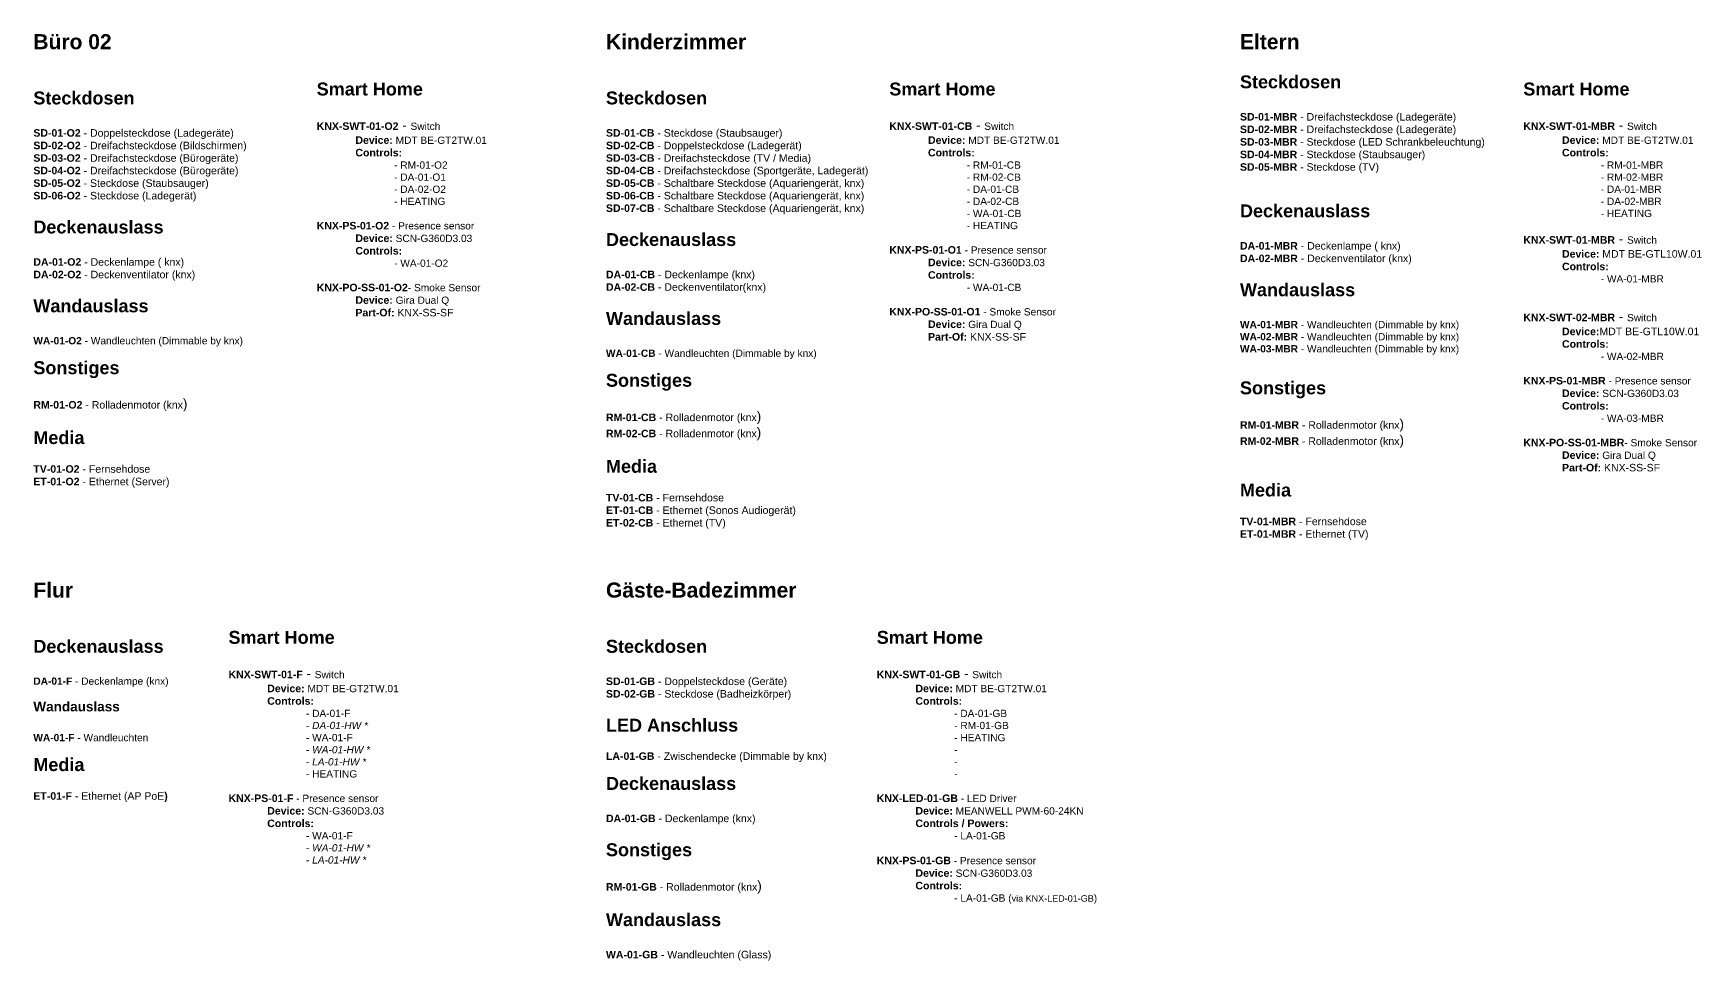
# Model space of a CAD drawing. Header units: millimetres. Extents: x 19292 to 34857, y 6929 to 26369.
# Drawn here: x 19343 to 34857, y 6929 to 15553 of the extents above; entities that cross this region are included whole.
import ezdxf

# ---------------------------------------------------------------- set-up
doc = ezdxf.new("R2010")
doc.units = ezdxf.units.MM
doc.header["$LTSCALE"] = 10
for name, color, linetype in [('06-OF-F-Smart_Schematic', 7, 'Continuous'), ('06-OG-CB-Smart_Schematic', 7, 'Continuous'), ('06-OG-GB-Smart_Schematic', 7, 'Continuous'), ('06-OG-O2-Smart_Schematic', 7, 'Continuous'), ('07-OG-F-Schematic_Description', 7, 'Continuous'), ('07-OG-MBR-Smart_Schematic', 7, 'Continuous'), ('08-OG-CB-Schematic_Description', 7, 'Continuous'), ('08-OG-GB-Schematic_Description', 7, 'Continuous'), ('08-OG-MBR-Schematic_Description', 7, 'Continuous'), ('08-OG-O2-Schematic_Description', 7, 'Continuous')]:
    doc.layers.add(name, color=color, linetype=linetype)
doc.styles.get("Standard").update_dxf_attribs({"font": 'Arial.ttf'})

msp = doc.modelspace()

# ---------------------------------------------------------------- texts
at = {"layer": '06-OF-F-Smart_Schematic', "color": 7, "insert": (21158, 10446), "char_height": 90, "attachment_point": 1}
msp.add_mtext_dynamic_manual_height_columns('{\\fArial|b1|i0|c0|p34;\\H1.55556x;  }\\P\\P\\P{\\fArial|b1|i0|c0|p34;\\H1.33333x;Smart Home\\H0.75x;\\P}\\P{\\fArial|b1|i0|c0|p34;\\H0.77778x;KNX-SWT-01-F} - {\\H0.75x;Switch\\P^I\\fArial|b1|i0|c0|p34;\\H1.03704x;Device:\\fArial|b0|i0|c0|p34;\\H0.96429x; MDT BE-GT2TW.01\\P^I\\fArial|b1|i0|c0|p34;\\H1.03704x;Controls:\\fArial|b0|i0|c0|p34;\\H0.96429x;\\P^I^I- DA-01-F\\P^I^I- \\fArial|b0|i1|c0|p34;DA-01-HW *\\fArial|b0|i0|c0|p34;\\P^I^I- WA-01-F\\P^I^I- \\fArial|b0|i1|c0|p34;WA-01-HW *\\fArial|b0|i0|c0|p34;\\P^I^I- \\fArial|b0|i1|c0|p34;LA-01-HW *\\fArial|b0|i0|c0|p34;\\P^I^I- HEATING\\P\\P\\fArial|b1|i0|c0|p34;\\H1.03702x;KNX-PS-01-F\\fArial|b0|i0|c0|p34;\\H0.9643x; - Presence sensor\\P^I\\fArial|b1|i0|c0|p34;\\H1.03703x;Device:\\fArial|b0|i0|c0|p34;\\H0.96429x; SCN-G360D3.03\\P^I\\fArial|b1|i0|c0|p34;\\H1.03703x;Controls:\\P\\fArial|b0|i0|c0|p34;\\H0.96429x;^I^I- \\H0.99999x;WA-01-F\\P^I^I- \\fArial|b0|i1|c0|p34;\\H1.00002x;WA-01-HW *\\fArial|b0|i0|c0|p34;\\P^I^I- \\fArial|b0|i1|c0|p34;LA-01-HW *}', width=3565, gutter_width=12.5, heights=[0], dxfattribs=at)
at = {"layer": '06-OG-CB-Smart_Schematic', "color": 7, "insert": (27303, 15546), "char_height": 90, "attachment_point": 1}
msp.add_mtext_dynamic_manual_height_columns('{\\fArial|b1|i0|c0|p34;\\H1.55556x;  }\\P\\P\\P{\\fArial|b1|i0|c0|p34;\\H1.33333x;Smart Home\\H0.75x;\\P}\\P{\\fArial|b1|i0|c0|p34;\\H0.77778x;KNX-SWT-01-CB} - {\\H0.75x;Switch\\P^I\\fArial|b1|i0|c0|p34;\\H1.03704x;Device:\\fArial|b0|i0|c0|p34;\\H0.96429x; MDT BE-GT2TW.01\\P^I\\fArial|b1|i0|c0|p34;\\H1.03704x;Controls:\\fArial|b0|i0|c0|p34;\\H0.96429x;\\P^I^I- RM-01-CB\\P^I^I- RM-02-CB\\P^I^I- DA-01-CB\\P^I^I- DA-02-CB\\P^I^I- WA-01-CB\\P^I^I- HEATING\\H0.99999x;\\P\\H1.00001x;\\P\\fArial|b1|i0|c0|p34;\\H1.03702x;KNX-PS-01-O1\\fArial|b0|i0|c0|p34;\\H0.9643x; - Presence sensor\\P^I\\fArial|b1|i0|c0|p34;\\H1.03703x;Device:\\fArial|b0|i0|c0|p34;\\H0.96429x; SCN-G360D3.03\\P^I\\fArial|b1|i0|c0|p34;\\H1.03703x;Controls:\\P\\fArial|b0|i0|c0|p34;\\H0.96429x;^I^I- \\H0.99999x;WA-01-CB\\H1.00001x;\\P^I\\P\\fArial|b1|i0|c0|p34;\\H1.03701x;KNX-PO-SS-01-O1\\fArial|b0|i0|c0|p34;\\H0.9643x; - Smoke Sensor\\P^I\\fArial|b1|i0|c0|p34;\\H1.03703x;Device:\\fArial|b0|i0|c0|p34;\\H0.96429x; Gira Dual Q\\P^I\\fArial|b1|i0|c0|p34;\\H1.03704x;Part-Of:\\fArial|b0|i0|c0|p34;\\H0.96428x; \\H1.03703x;KNX-SS-SF}', width=3565, gutter_width=12.5, heights=[0], dxfattribs=at)
at = {"layer": '06-OG-GB-Smart_Schematic', "color": 7, "insert": (27186, 10446), "char_height": 90, "attachment_point": 1}
msp.add_mtext_dynamic_manual_height_columns('{\\fArial|b1|i0|c0|p34;\\H1.55556x;  }\\P\\P\\P{\\fArial|b1|i0|c0|p34;\\H1.33333x;Smart Home\\H0.75x;\\P}\\P{\\fArial|b1|i0|c0|p34;\\H0.77778x;KNX-SWT-01-GB} - {\\H0.75x;Switch\\P^I\\fArial|b1|i0|c0|p34;\\H1.03704x;Device:\\fArial|b0|i0|c0|p34;\\H0.96429x; \\H1.00001x;MDT BE-GT2TW.01\\P\\H0.99999x;^I\\fArial|b1|i0|c0|p34;\\H1.03704x;Controls:\\fArial|b0|i0|c0|p34;\\H0.96429x;\\P^I^I- DA-01-GB\\P^I^I- RM-01-GB\\P^I^I- HEATING\\P^I^I- \\P^I^I-\\P^I^I-\\P\\P\\fArial|b1|i0|c0|p34;\\H1.03702x;KNX-LED-01-GB\\fArial|b0|i0|c0|p34;\\H0.9643x; - LED Driver\\P^I\\fArial|b1|i0|c0|p34;\\H1.03702x;Device:\\fArial|b0|i0|c0|p34;\\H0.9643x; MEANWELL PWM-60-24KN\\P^I\\fArial|b1|i0|c0|p34;\\H1.03702x;Controls / Powers:\\P\\fArial|b0|i0|c0|p34;\\H0.9643x;^I^I- LA-01-GB\\P\\fArial|b1|i0|c0|p34;\\H1.03702x;\\PKNX-PS-01-GB\\fArial|b0|i0|c0|p34;\\H0.9643x; - Presence sensor\\P^I\\fArial|b1|i0|c0|p34;\\H1.03703x;Device:\\fArial|b0|i0|c0|p34;\\H0.96429x; SCN-G360D3.03\\P^I\\fArial|b1|i0|c0|p34;\\H1.03703x;Controls:\\P\\fArial|b0|i0|c0|p34;\\H0.96429x;^I^I- LA-01-GB (\\H0.88888x;via KNX-LED-01-GB\\H1.12502x;)}', width=3565, gutter_width=12.5, heights=[0], dxfattribs=at)
at = {"layer": '06-OG-O2-Smart_Schematic', "color": 7, "insert": (21978, 15546), "char_height": 90, "attachment_point": 1}
msp.add_mtext_dynamic_manual_height_columns('{\\fArial|b1|i0|c0|p34;\\H1.55556x;  }\\P\\P\\P{\\fArial|b1|i0|c0|p34;\\H1.33333x;Smart Home\\H0.75x;\\P}\\P{\\fArial|b1|i0|c0|p34;\\H0.77778x;KNX-SWT-01-O2} - {\\H0.75x;Switch\\P^I\\fArial|b1|i0|c0|p34;\\H1.03704x;Device:\\fArial|b0|i0|c0|p34;\\H0.96429x; MDT BE-GT2TW.01\\P^I\\fArial|b1|i0|c0|p34;\\H1.03704x;Controls:\\fArial|b0|i0|c0|p34;\\H0.96429x;\\P^I^I- RM-01-O2\\P^I^I- DA-01-O1\\P^I^I- DA-02-O2\\P^I^I- HEATING\\H0.99999x;\\P\\H1.00001x;\\P\\fArial|b1|i0|c0|p34;\\H1.03702x;KNX-PS-01-O2\\fArial|b0|i0|c0|p34;\\H0.9643x; - Presence sensor\\P^I\\fArial|b1|i0|c0|p34;\\H1.03703x;Device:\\fArial|b0|i0|c0|p34;\\H0.96429x; SCN-G360D3.03\\P^I\\fArial|b1|i0|c0|p34;\\H1.03703x;Controls:\\P\\fArial|b0|i0|c0|p34;\\H0.96429x;^I^I- \\H0.99999x;WA-01-O2\\H1.00001x;\\P^I\\P\\fArial|b1|i0|c0|p34;\\H1.03701x;KNX-PO-SS-01-O2\\fArial|b0|i0|c0|p34;\\H0.9643x;- Smoke Sensor\\P^I\\fArial|b1|i0|c0|p34;\\H1.03703x;Device:\\fArial|b0|i0|c0|p34;\\H0.96429x; Gira Dual Q\\P^I\\fArial|b1|i0|c0|p34;\\H1.03704x;Part-Of:\\fArial|b0|i0|c0|p34;\\H0.96428x; \\H1.03703x;KNX-SS-SF}', width=3565, gutter_width=12.5, heights=[0], dxfattribs=at)
at = {"layer": '07-OG-F-Schematic_Description', "color": 7, "insert": (19343, 10446), "char_height": 90, "attachment_point": 1}
msp.add_mtext_dynamic_manual_height_columns('{\\fArial|b1|i0|c0|p34;\\H1.55556x;Flur\\fArial|b0|i0|c0|p34;\\H0.64286x;\\P}\\P\\P{\\fArial|b1|i0|c0|p34;\\H1.33334x;Deckenauslass}\\P\\P{\\fArial|b1|i0|c0|p34;\\H0.75x;DA-01-F\\fArial|b0|i0|c0|p34; - Deckenlampe (knx)\\P\\P\\fArial|b1|i0|c0|p34;\\H1.33333x;Wandauslass}\\P\\P{\\fArial|b1|i0|c0|p34;\\H0.75x;WA\\H1.00002x;-0\\H0.99998x;1\\H1.00002x;-F\\fArial|b0|i0|c0|p34;\\H0.99998x; - Wandleuchten\\P\\P\\fArial|b1|i0|c0|p34;\\H1.77776x;Media\\H0.58332x;\\P\\P\\H1x;ET-01-\\H1.00003x;F\\H0.99997x; \\fArial|b0|i0|c0|p34;- Ethernet (\\H0.99999x;AP PoE\\fArial|b1|i0|c0|p34;\\H1.00001x;)}', width=2524.96, gutter_width=12.5, heights=[0], dxfattribs=at)
at = {"layer": '07-OG-MBR-Smart_Schematic', "color": 7, "insert": (33199, 15546), "char_height": 90, "attachment_point": 1}
msp.add_mtext_dynamic_manual_height_columns('{\\fArial|b1|i0|c0|p34;\\H1.55556x;  }\\P\\P\\P{\\fArial|b1|i0|c0|p34;\\H1.33333x;Smart Home\\H0.75x;\\P}\\P{\\fArial|b1|i0|c0|p34;\\H0.77778x;KNX-SWT-01-MBR} - {\\H0.75x;Switch\\P^I\\fArial|b1|i0|c0|p34;\\H1.03704x;Device:\\fArial|b0|i0|c0|p34;\\H0.96429x; MDT BE-GT2TW.01\\P^I\\fArial|b1|i0|c0|p34;\\H1.03704x;Controls:\\fArial|b0|i0|c0|p34;\\H0.96429x;\\P^I^I- RM-01-MBR\\P^I^I- RM-02-MBR\\P^I^I- DA-01-MBR\\P^I^I- DA-02-MBR\\P^I^I- HEATING\\H0.99999x;\\P\\P\\fArial|b1|i0|c0|p34;\\H1.03704x;KNX-SWT-01-MBR\\fArial|b0|i0|c0|p34;\\H1.28571x; - \\H0.75x;Switch\\P^I\\fArial|b1|i0|c0|p34;\\H1.03704x;Device:\\fArial|b0|i0|c0|p34;\\H0.96429x; \\H1.03702x;MDT BE-GTL10W.01\\P\\H0.9643x;^I\\fArial|b1|i0|c0|p34;\\H1.03704x;Controls:\\fArial|b0|i0|c0|p34;\\H0.96429x;\\P\\H1x;^I^I- WA-01-MBR\\H0.99999x;\\P\\H1x;\\P\\P\\fArial|b1|i0|c0|p34;\\H1.03704x;KNX-SWT-02-MBR\\fArial|b0|i0|c0|p34;\\H1.28571x; - \\H0.75x;Switch\\P^I\\fArial|b1|i0|c0|p34;\\H1.03704x;Device:\\fArial|b0|i0|c0|p34;\\H0.99999x;MDT BE-GTL10W.01\\H0.9643x;\\P^I\\fArial|b1|i0|c0|p34;\\H1.03704x;Controls:\\fArial|b0|i0|c0|p34;\\H0.96429x;\\P^I^I- WA-02-MBR\\H0.99999x;\\P\\H1.00001x;\\P\\fArial|b1|i0|c0|p34;\\H1.03702x;KNX-PS-01-MBR\\fArial|b0|i0|c0|p34;\\H0.9643x; - Presence sensor\\P^I\\fArial|b1|i0|c0|p34;\\H1.03703x;Device:\\fArial|b0|i0|c0|p34;\\H0.96429x; SCN-G360D3.03\\P^I\\fArial|b1|i0|c0|p34;\\H1.03703x;Controls:\\P\\fArial|b0|i0|c0|p34;\\H0.96429x;^I^I- \\H0.99999x;WA-03-MBR\\H1.00001x;\\P^I\\P\\fArial|b1|i0|c0|p34;\\H1.03701x;KNX-PO-SS-01-MBR\\fArial|b0|i0|c0|p34;\\H0.9643x;- Smoke Sensor\\P^I\\fArial|b1|i0|c0|p34;\\H1.03703x;Device:\\fArial|b0|i0|c0|p34;\\H0.96429x; Gira Dual Q\\P^I\\fArial|b1|i0|c0|p34;\\H1.03704x;Part-Of:\\fArial|b0|i0|c0|p34;\\H0.96428x; \\H1.03703x;KNX-SS-SF}', width=3565, gutter_width=12.5, heights=[0], dxfattribs=at)
at = {"layer": '08-OG-CB-Schematic_Description', "color": 7, "insert": (24668, 15546), "char_height": 90, "attachment_point": 1}
msp.add_mtext_dynamic_manual_height_columns('{\\fArial|b1|i0|c0|p34;\\H1.55556x;Kinderzimmer}\\P\\P\\P{\\fArial|b1|i0|c0|p34;\\H1.33333x;Steckdosen\\H0.75x;\\P}\\P{\\fArial|b1|i0|c0|p34;\\H0.77778x;SD-01-CB\\fArial|b0|i0|c0|p34; - Steckdose (Staubsauger)\\P\\fArial|b1|i0|c0|p34;SD-02-CB\\fArial|b0|i0|c0|p34; - Doppelsteckdose (Ladegerät)\\P\\fArial|b1|i0|c0|p34;SD-03-CB\\fArial|b0|i0|c0|p34; - Dreifachsteckdose (TV / Media)\\P\\fArial|b1|i0|c0|p34;SD-04-CB\\fArial|b0|i0|c0|p34; - Dreifachsteckdose (Sportgeräte, Ladegerät)\\P\\fArial|b1|i0|c0|p34;SD-05-CB\\fArial|b0|i0|c0|p34; - Schaltbare Steckdose (Aquariengerät, knx)\\P\\fArial|b1|i0|c0|p34;SD-06-CB\\fArial|b0|i0|c0|p34; - Schaltbare Steckdose (Aquariengerät, knx)\\P\\fArial|b1|i0|c0|p34;SD-07-CB\\fArial|b0|i0|c0|p34; - Schaltbare Steckdose (Aquariengerät, knx)}\\P\\P{\\fArial|b1|i0|c0|p34;\\H1.33333x;Deckenauslass}\\P\\P{\\fArial|b1|i0|c0|p34;\\H0.77778x;DA-01-CB\\fArial|b0|i0|c0|p34; - Deckenlampe (knx)\\P\\fArial|b1|i0|c0|p34;DA-02-CB\\fArial|b0|i0|c0|p34; - Deckenventilator(knx)\\H1.28571x;\\P\\P\\fArial|b1|i0|c0|p34;\\H1.33333x;Wandauslass\\fArial|b0|i0|c0|p34;\\P\\H0.75x;\\P\\fArial|b1|i0|c0|p34;\\H0.75x;WA-01-CB\\fArial|b0|i0|c0|p34; - Wandleuchten (Dimmable by knx)\\P\\P\\fArial|b1|i0|c0|p34;\\H1.7778x;Sonstiges\\P\\fArial|b0|i0|c0|p34;\\H0.74999x;\\P\\fArial|b1|i0|c0|p34;\\H0.77778x;RM-01-CB\\fArial|b0|i0|c0|p34; - Rolladenmotor (knx\\H1.28571x;)\\P\\fArial|b1|i0|c0|p34;\\H0.77778x;RM-02-CB\\fArial|b0|i0|c0|p34; - Rolladenmotor (knx\\H1.28571x;)\\P\\P\\fArial|b1|i0|c0|p34;\\H1.33333x;Media\\H0.58332x;\\P\\PTV-01-\\H1.00003x;CB\\H0.99997x; \\fArial|b0|i0|c0|p34;- Fernsehdose\\fArial|b1|i0|c0|p34;\\PET-01-\\H1.00003x;CB\\H0.99997x; \\fArial|b0|i0|c0|p34;- Ethernet (Sonos Audiogerät)\\P\\fArial|b1|i0|c0|p34;ET-02-\\H1.00003x;CB\\H0.99997x; \\fArial|b0|i0|c0|p34;- Ethernet (\\H0.99999x;TV\\H1.00001x;)}', width=3097.52, gutter_width=12.5, heights=[5802], dxfattribs=at)
at = {"layer": '08-OG-GB-Schematic_Description', "color": 7, "insert": (24668, 10446), "char_height": 90, "attachment_point": 1}
msp.add_mtext_dynamic_manual_height_columns('{\\fArial|b1|i0|c0|p34;\\H1.55556x;Gäste-Badezimmer}\\P\\P\\P{\\fArial|b1|i0|c0|p34;\\H1.33333x;Steckdosen\\H0.75x;\\P}\\P{\\fArial|b1|i0|c0|p34;\\H0.77778x;SD-01-GB\\fArial|b0|i0|c0|p34; - Doppelsteckdose (Geräte)}\\P{\\fArial|b1|i0|c0|p34;\\H0.77778x;SD-02-GB\\fArial|b0|i0|c0|p34; - Steckdose (Badheizkörper)}\\P\\P{\\fArial|b1|i0|c0|p34;\\H1.33333x;LED Anschluss\\H0.75x;\\P\\fArial|b0|i0|c0|p34;\\H0.75x;\\P\\fArial|b1|i0|c0|p34;\\H1.03704x;LA-01-GB\\fArial|b0|i0|c0|p34; - Zwischendecke (Dimmable by knx)}\\P{\\H0.75x;\\P\\fArial|b1|i0|c0|p34;\\H1.77778x;Deckenauslass}\\P\\P{\\fArial|b1|i0|c0|p34;\\H0.77778x;DA-01-GB\\fArial|b0|i0|c0|p34; - Deckenlampe (knx)\\P}\\P{\\fArial|b1|i0|c0|p34;\\H1.33335x;Sonstiges\\P\\fArial|b0|i0|c0|p34;\\H0.74999x;\\P\\fArial|b1|i0|c0|p34;\\H0.77778x;RM-01-GB\\fArial|b0|i0|c0|p34; - Rolladenmotor (knx\\H1.28571x;)}\\P\\P{\\fArial|b1|i0|c0|p34;\\H1.33333x;Wandauslass\\fArial|b0|i0|c0|p34;\\P}\\P{\\fArial|b1|i0|c0|p34;\\H0.77778x;WA-01-GB\\fArial|b0|i0|c0|p34; - Wandleuchten (Glass)}', width=2884.83, gutter_width=12.5, heights=[0], dxfattribs=at)
at = {"layer": '08-OG-MBR-Schematic_Description', "color": 7, "insert": (30564, 15546), "char_height": 90, "attachment_point": 1}
msp.add_mtext_dynamic_manual_height_columns('{\\fArial|b1|i0|c0|p34;\\H1.55556x;Eltern}\\P\\P{\\fArial|b1|i0|c0|p34;\\H1.33333x;Steckdosen\\H0.75x;\\P}\\P{\\fArial|b1|i0|c0|p34;\\H0.77778x;SD-01-MBR\\fArial|b0|i0|c0|p34; - Dreifachsteckdose (Ladegeräte)\\P\\fArial|b1|i0|c0|p34;SD-02-MBR\\fArial|b0|i0|c0|p34; - Dreifachsteckdose (Ladegeräte)\\P\\fArial|b1|i0|c0|p34;SD-03-MBR\\fArial|b0|i0|c0|p34; - Steckdose (LED Schrankbeleuchtung)\\P\\fArial|b1|i0|c0|p34;SD-04-MBR\\fArial|b0|i0|c0|p34; - Steckdose (Staubsauger)\\P\\fArial|b1|i0|c0|p34;SD-05-MBR\\fArial|b0|i0|c0|p34; - Steckdose (TV)\\P\\P}\\P{\\fArial|b1|i0|c0|p34;\\H1.33333x;Deckenauslass}\\P\\P{\\fArial|b1|i0|c0|p34;\\H0.77778x;DA-01-MBR\\fArial|b0|i0|c0|p34; - Deckenlampe ( knx)\\P\\fArial|b1|i0|c0|p34;DA-02-MBR\\fArial|b0|i0|c0|p34; - Deckenventilator (knx)\\H1.28571x;\\P\\P\\fArial|b1|i0|c0|p34;\\H1.33333x;Wandauslass\\fArial|b0|i0|c0|p34;\\P\\H0.75x;\\P\\fArial|b1|i0|c0|p34;\\H0.75x;WA-01-MBR\\fArial|b0|i0|c0|p34; - Wandleuchten (Dimmable by knx)\\P\\fArial|b1|i0|c0|p34;WA-02-MBR\\fArial|b0|i0|c0|p34; - Wandleuchten (Dimmable by knx)\\P\\fArial|b1|i0|c0|p34;WA-03-MBR\\fArial|b0|i0|c0|p34; - Wandleuchten (Dimmable by knx)\\P\\P\\P\\fArial|b1|i0|c0|p34;\\H1.7778x;Sonstiges\\P\\fArial|b0|i0|c0|p34;\\H0.74999x;\\P\\fArial|b1|i0|c0|p34;\\H0.77778x;RM-01-MBR\\fArial|b0|i0|c0|p34; - Rolladenmotor (knx\\H1.28571x;)\\P\\fArial|b1|i0|c0|p34;\\H0.77778x;RM-02-MBR\\fArial|b0|i0|c0|p34; - Rolladenmotor (knx\\H1.28571x;)\\P\\P\\P\\fArial|b1|i0|c0|p34;\\H1.33333x;Media\\H0.58332x;\\P\\PTV-01-\\H1.00003x;MBR\\H0.99997x; \\fArial|b0|i0|c0|p34;- Fernsehdose\\fArial|b1|i0|c0|p34;\\PET-01-\\H1.00003x;MBR\\H0.99997x; \\fArial|b0|i0|c0|p34;- Ethernet (\\H0.99999x;TV\\H1.00001x;)\\P\\H0.96429x;\\P    }', width=3097.52, gutter_width=12.5, heights=[5802], dxfattribs=at)
at = {"layer": '08-OG-O2-Schematic_Description', "color": 7, "insert": (19343, 15546), "char_height": 90, "attachment_point": 1}
msp.add_mtext_dynamic_manual_height_columns('{\\fArial|b1|i0|c0|p34;\\H1.55556x;Büro 02}\\P\\P\\P{\\fArial|b1|i0|c0|p34;\\H1.33333x;Steckdosen\\H0.75x;\\P}\\P{\\fArial|b1|i0|c0|p34;\\H0.77778x;SD-01-O2\\fArial|b0|i0|c0|p34; - Doppelsteckdose (Ladegeräte)\\P\\fArial|b1|i0|c0|p34;SD-02-O2\\fArial|b0|i0|c0|p34; - Dreifachsteckdose (Bildschirmen)\\P\\fArial|b1|i0|c0|p34;SD-03-O2\\fArial|b0|i0|c0|p34; - Dreifachsteckdose (Bürogeräte)\\P\\fArial|b1|i0|c0|p34;SD-04-O2\\fArial|b0|i0|c0|p34; - Dreifachsteckdose (Bürogeräte)\\P\\fArial|b1|i0|c0|p34;SD-05-O2\\fArial|b0|i0|c0|p34; - Steckdose (Staubsauger)\\P\\fArial|b1|i0|c0|p34;SD-06-O2\\fArial|b0|i0|c0|p34; - Steckdose (Ladegerät)\\P}\\P{\\fArial|b1|i0|c0|p34;\\H1.33333x;Deckenauslass}\\P\\P{\\fArial|b1|i0|c0|p34;\\H0.77778x;DA-01-O2\\fArial|b0|i0|c0|p34; - Deckenlampe ( knx)\\P\\fArial|b1|i0|c0|p34;DA-02-O2\\fArial|b0|i0|c0|p34; - Deckenventilator (knx)\\H1.28571x;\\P\\P\\fArial|b1|i0|c0|p34;\\H1.33333x;Wandauslass\\fArial|b0|i0|c0|p34;\\P\\H0.75x;\\P\\fArial|b1|i0|c0|p34;\\H0.75x;WA-01-O2\\fArial|b0|i0|c0|p34; - Wandleuchten (Dimmable by knx)\\P\\P\\fArial|b1|i0|c0|p34;\\H1.7778x;Sonstiges\\P\\fArial|b0|i0|c0|p34;\\H0.74999x;\\P\\fArial|b1|i0|c0|p34;\\H0.77778x;RM-01-O2\\fArial|b0|i0|c0|p34; - Rolladenmotor (knx\\H1.28571x;)\\P\\P\\fArial|b1|i0|c0|p34;\\H1.33333x;Media\\H0.58332x;\\P\\PTV-01-\\H1.00003x;O2\\H0.99997x; \\fArial|b0|i0|c0|p34;- Fernsehdose\\fArial|b1|i0|c0|p34;\\PET-01-\\H1.00003x;O2\\H0.99997x; \\fArial|b0|i0|c0|p34;- Ethernet (\\H0.99999x;Server\\H1.00001x;)\\P\\H0.96429x;\\P    }', width=3097.52, gutter_width=12.5, heights=[5802], dxfattribs=at)

doc.saveas('drawing.dxf')
